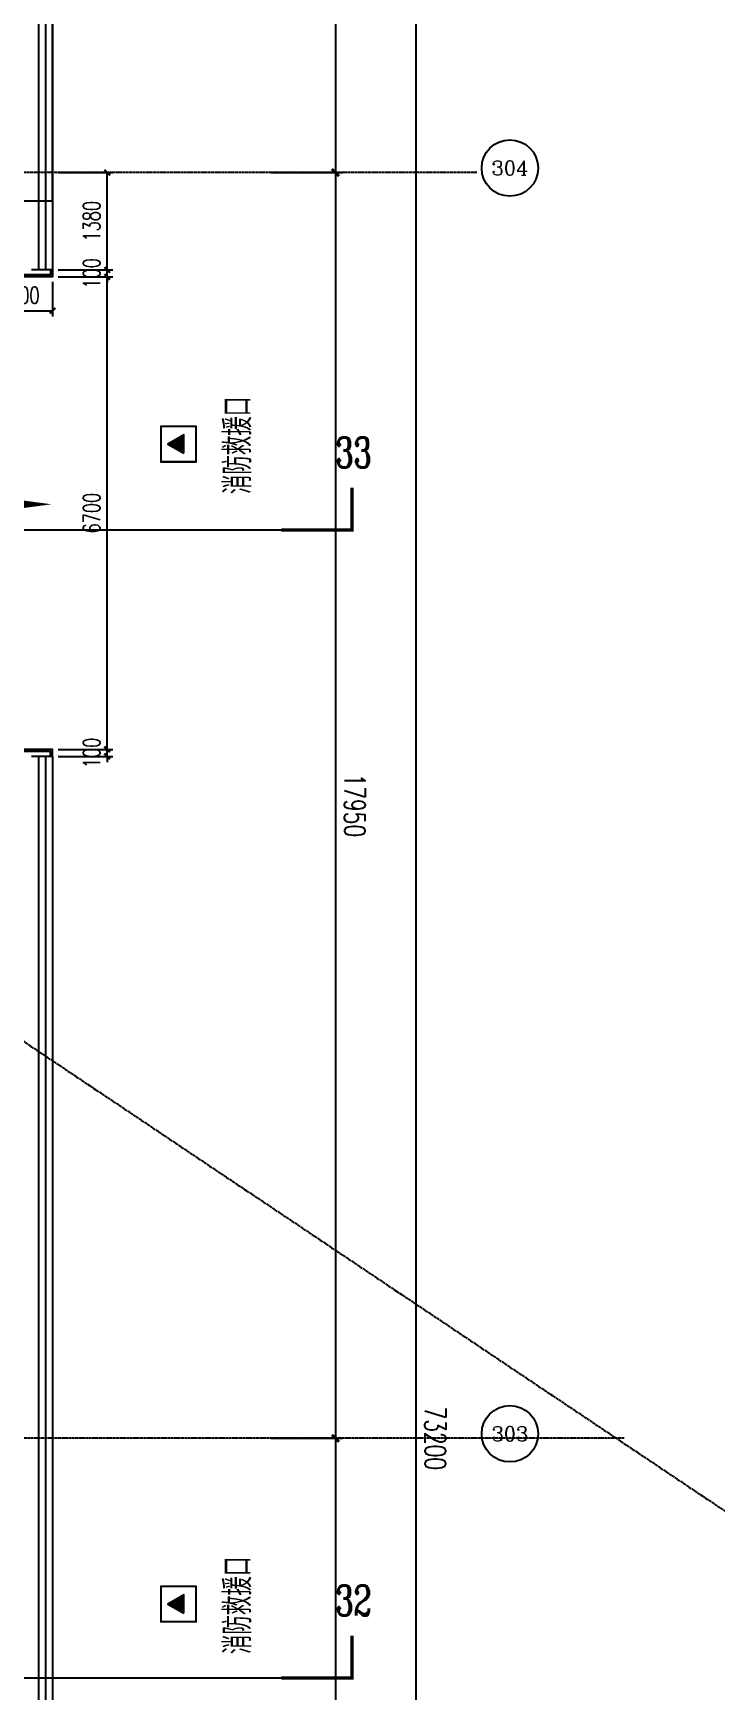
# Model space of a CAD drawing. Extents: x -954573 to 446329, y 489853 to 1226784.
# Drawn here: x -128330 to -118651, y 581239 to 604747 of the extents above; entities that cross this region are included whole.
import ezdxf
from ezdxf.enums import TextEntityAlignment as Align

# ---------------------------------------------------------------- set-up
doc = ezdxf.new("R2010")
doc.units = 0
doc.header["$LTSCALE"] = 10
doc.header["$MEASUREMENT"] = 0
doc.linetypes.add('10平面$0$DOTE', pattern=[2.42, 2, -0.2, 0.02, -0.2])
doc.linetypes.add('10平面$1$DASH', pattern=[0.35, 0.25, -0.1])
doc.layers.get('Defpoints').update_dxf_attribs({"color": 210})
for name, color, linetype in [('10平面$0$A-AXIS-D', 8, 'Continuous'), ('10平面$0$A-AXIS-DOTE', 8, '10平面$0$DOTE'), ('10平面$0$A-AXIS-DP', 8, 'Continuous'), ('10平面$0$A-AXIS-SYMB', 8, 'Continuous'), ('10平面$0$A-CURTAIN', 8, 'Continuous'), ('10平面$0$A-TEXT', 8, 'Continuous'), ('10平面$0$AS-WALL', 8, 'Continuous'), ('10平面$0$CURTWALL', 8, 'Continuous'), ('10平面$0$DIM_SYMB', 8, 'Continuous'), ('10平面$0$PUB_TEXT', 8, 'Continuous'), ('10平面$0$RP-N2-01$0$$0$A-WIND-J', 8, 'Continuous'), ('10平面$0$RP-N2-01$0$A-WIND-J', 8, 'Continuous'), ('A-LIN-V', 9, 'Continuous')]:
    doc.layers.add(name, color=color, linetype=linetype)
doc.styles.add('10平面$0$_TCH_AXIS', font='COMPLEX', dxfattribs={"bigfont": 'GBCBIG'})
doc.styles.add('10平面$0$_TCH_DIM', font='SIMPLEX', dxfattribs={"bigfont": 'GBCBIG'})
doc.styles.add('10平面$0$_TCH_DIM_T3', font='SIMPLEX', dxfattribs={"width": 0.705882, "bigfont": 'GBCBIG'})
doc.styles.add('10平面$0$_TCH_LABEL', font='COMPLEX', dxfattribs={"bigfont": 'GBCBIG'})
doc.styles.add('10平面$0$A-DIM_T3', font='SIMPLEX', dxfattribs={"width": 0.705882, "bigfont": 'GBCBIG'})
doc.dimstyles.new('10平面$0$_TCH_ARCH&&100', dxfattribs={"dimtxt": 297.5, "dimasz": 100, "dimexe": 100, "dimexo": 100, "dimgap": 126.25, "dimtad": 1, "dimdec": 0, "dimzin": 0, "dimdsep": 46, "dimtxsty": '10平面$0$_TCH_DIM_T3', "dimblk": '10平面$0$_ArchTick', "dimcen": 0.09, "dimclrt": 7, "dimazin": 2, "dimtfac": 1, "dimtdec": 0, "dimtix": 1, "dimtmove": 2, "dimatfit": 3, "dimfxl": 0, "dimtolj": 1, "dimtzin": 0, "dimarcsym": 0})
doc.dimstyles.new('10平面$0$_TCH_ARCH&&80', dxfattribs={"dimtxt": 238, "dimasz": 80, "dimexe": 80, "dimexo": 80, "dimgap": 101, "dimtad": 1, "dimdec": 0, "dimzin": 0, "dimdsep": 46, "dimtxsty": '10平面$0$_TCH_DIM_T3', "dimblk": '10平面$0$_ArchTick', "dimcen": 0.09, "dimclrt": 7, "dimazin": 2, "dimtfac": 1, "dimtdec": 0, "dimtix": 1, "dimtmove": 2, "dimatfit": 3, "dimfxl": 0, "dimtolj": 1, "dimtzin": 0, "dimarcsym": 0})
doc.dimstyles.new('10平面$0$A-DIM&&100', dxfattribs={"dimtxt": 297.5, "dimasz": 100, "dimexe": 100, "dimexo": 100, "dimgap": 126.25, "dimtad": 1, "dimdec": 0, "dimzin": 0, "dimdsep": 46, "dimtxsty": '10平面$0$A-DIM_T3', "dimblk": '10平面$0$_ArchTick', "dimcen": 0.09, "dimclrt": 7, "dimazin": 2, "dimtfac": 1, "dimtdec": 0, "dimtix": 1, "dimtmove": 2, "dimatfit": 3, "dimfxl": 0, "dimtolj": 1, "dimtzin": 0, "dimarcsym": 0})

# ---------------------------------------------------------------- blocks, each defined once
blk = doc.blocks.new('10平面$0$_ArchTick')
at = {"color": 0, "linetype": 'ByBlock', "const_width": 0.4}
blk.add_lwpolyline([(-0.5, -0.5), (0.5, 0.5)], dxfattribs=at)
blk = doc.blocks.new('*D3005')
at = {"layer": '10平面$0$A-AXIS-D', "color": 0, "lineweight": -2}
for p, q in [((95776, -184100), (96792, -184100)), ((96692, -184100), (96692, -202050)), ((95776, -202050), (96792, -202050))]:
    blk.add_line(p, q, dxfattribs=at)
at = {"layer": 'Defpoints', "color": 0}
for p in [(95676, -184100), (95676, -202050), (96692, -202050)]:
    blk.add_point(p, dxfattribs=at)
at = {"layer": '10平面$0$A-AXIS-D', "color": 0, "lineweight": -2, "xscale": 100, "yscale": 100, "zscale": 100}
for p, rotation in [((96692, -184100), 90), ((96692, -202050), 270)]:
    blk.add_blockref('10平面$0$_ArchTick', p, dxfattribs=dict(at, rotation=rotation))
at = {"layer": '10平面$0$A-AXIS-D', "color": 7, "insert": (96967, -193075), "char_height": 297.5, "attachment_point": 5, "rotation": 270, "style": '10平面$0$A-DIM_T3'}
blk.add_mtext('\\A1;17950', dxfattribs=at)
blk = doc.blocks.new('*D3006')
at = {"layer": '10平面$0$A-AXIS-D', "color": 0, "lineweight": -2}
for p, q in [((95776, -202050), (96792, -202050)), ((96692, -202050), (96692, -220000)), ((95776, -220000), (96792, -220000))]:
    blk.add_line(p, q, dxfattribs=at)
at = {"layer": 'Defpoints', "color": 0}
for p in [(95676, -202050), (95676, -220000), (96692, -220000)]:
    blk.add_point(p, dxfattribs=at)
at = {"layer": '10平面$0$A-AXIS-D', "color": 0, "lineweight": -2, "xscale": 100, "yscale": 100, "zscale": 100}
for p, rotation in [((96692, -202050), 90), ((96692, -220000), 270)]:
    blk.add_blockref('10平面$0$_ArchTick', p, dxfattribs=dict(at, rotation=rotation))
at = {"layer": '10平面$0$A-AXIS-D', "color": 7, "insert": (96967, -211025), "char_height": 297.5, "attachment_point": 5, "rotation": 270, "style": '10平面$0$A-DIM_T3'}
blk.add_mtext('\\A1;17950', dxfattribs=at)
blk = doc.blocks.new('*D3007')
at = {"layer": '10平面$0$A-AXIS-D', "color": 0, "lineweight": -2}
for p, q in [((95776, -220000), (96792, -220000)), ((96692, -220000), (96692, -237950)), ((95776, -237950), (96792, -237950))]:
    blk.add_line(p, q, dxfattribs=at)
at = {"layer": 'Defpoints', "color": 0}
for p in [(95676, -220000), (95676, -237950), (96692, -237950)]:
    blk.add_point(p, dxfattribs=at)
at = {"layer": '10平面$0$A-AXIS-D', "color": 0, "lineweight": -2, "xscale": 100, "yscale": 100, "zscale": 100}
for p, rotation in [((96692, -220000), 90), ((96692, -237950), 270)]:
    blk.add_blockref('10平面$0$_ArchTick', p, dxfattribs=dict(at, rotation=rotation))
at = {"layer": '10平面$0$A-AXIS-D', "color": 7, "insert": (96967, -228975), "char_height": 297.5, "attachment_point": 5, "rotation": 270, "style": '10平面$0$A-DIM_T3'}
blk.add_mtext('\\A1;17950', dxfattribs=at)
blk = doc.blocks.new('*D3084')
at = {"layer": '10平面$0$A-AXIS-D', "color": 0, "lineweight": -2}
for p, q in [((96036, -183400), (97932, -183400)), ((97832, -183400), (97832, -256600)), ((96036, -256600), (97932, -256600))]:
    blk.add_line(p, q, dxfattribs=at)
at = {"layer": 'Defpoints', "color": 0}
for p in [(95936, -183400), (95936, -256600), (97832, -256600)]:
    blk.add_point(p, dxfattribs=at)
at = {"layer": '10平面$0$A-AXIS-D', "color": 0, "lineweight": -2, "xscale": 100, "yscale": 100, "zscale": 100}
for p, rotation in [((97832, -183400), 90), ((97832, -256600), 270)]:
    blk.add_blockref('10平面$0$_ArchTick', p, dxfattribs=dict(at, rotation=rotation))
at = {"layer": '10平面$0$A-AXIS-D', "color": 7, "insert": (98107, -220000), "char_height": 297.5, "attachment_point": 5, "rotation": 270, "style": '10平面$0$_TCH_DIM_T3'}
blk.add_mtext('\\A1;73200', dxfattribs=at)
blk = doc.blocks.new('10平面$0$RP-N2-01$0$$0$xfjy')
at = {"layer": '10平面$0$RP-N2-01$0$$0$A-WIND-J'}
h = blk.add_hatch(color=256, dxfattribs=at)
h.dxf.hatch_style = 1
h.paths.add_polyline_path([(1141876, -26214), (1142135, -26214), (1142005, -25989)])
at = {"layer": '10平面$0$RP-N2-01$0$$0$A-WIND-J', "const_width": 25}
blk.add_lwpolyline([(1141755, -25889), (1141755, -26389), (1142255, -26389), (1142255, -25889)], close=True, dxfattribs=at)
at = {"layer": '10平面$0$RP-N2-01$0$$0$A-WIND-J'}
for points in [[(1141755, -26389), (1142255, -26389), (1142255, -25889), (1141755, -25889)], [(1141876, -26214), (1142135, -26214), (1142005, -25989)]]:
    blk.add_lwpolyline(points, close=True, dxfattribs=at)
blk = doc.blocks.new('10平面$0$RP-N2-01$0$xfjy')
at = {"layer": '10平面$0$RP-N2-01$0$$0$A-WIND-J'}
blk.add_blockref('10平面$0$RP-N2-01$0$$0$xfjy', (0, 0), dxfattribs=at)
blk = doc.blocks.new('10平面$0$1232')
at = {"layer": '10平面$0$RP-N2-01$0$A-WIND-J', "rotation": 90}
for p in [(-152409, -543085, 0), (-152409, -559535, 0)]:
    blk.add_blockref('10平面$0$RP-N2-01$0$xfjy', p, dxfattribs=at)
at = {"layer": '10平面$0$A-TEXT', "style": '10平面$0$_TCH_DIM'}
for p in [(-125237, 598209, 0), (-125237, 581759, 0)]:
    blk.add_text('消防救援口', height=384.1, rotation=90, dxfattribs=at).set_placement(p)
blk = doc.blocks.new('*D3796')
at = {"layer": '10平面$0$A-AXIS-DP', "color": 0, "lineweight": -2}
for p, q in [((-127974, 594590), (-127200, 594590)), ((-127280, 594590), (-127280, 594670)), ((-127280, 594490), (-127280, 594590)), ((-127974, 594490), (-127200, 594490)), ((-127280, 594490), (-127280, 594410))]:
    blk.add_line(p, q, dxfattribs=at)
at = {"layer": 'Defpoints', "color": 0}
for p in [(-128054, 594590), (-127280, 594590), (-128054, 594490)]:
    blk.add_point(p, dxfattribs=at)
at = {"layer": '10平面$0$A-AXIS-DP', "color": 0, "lineweight": -2, "xscale": 80, "yscale": 80, "zscale": 80}
for p, rotation in [((-127280, 594590), 270), ((-127280, 594490), 90)]:
    blk.add_blockref('10平面$0$_ArchTick', p, dxfattribs=dict(at, rotation=rotation))
at = {"layer": '10平面$0$A-AXIS-DP', "color": 7, "insert": (-127500, 594540), "char_height": 238, "attachment_point": 5, "rotation": 90, "style": '10平面$0$_TCH_DIM_T3'}
blk.add_mtext('\\A1;100', dxfattribs=at)
blk = doc.blocks.new('*D3797')
at = {"layer": '10平面$0$A-AXIS-DP', "color": 0, "lineweight": -2}
for p, q in [((-127974, 601290), (-127200, 601290)), ((-127280, 594590), (-127280, 601290)), ((-127974, 594590), (-127200, 594590))]:
    blk.add_line(p, q, dxfattribs=at)
at = {"layer": 'Defpoints', "color": 0}
for p in [(-128054, 601290), (-127280, 601290), (-128054, 594590)]:
    blk.add_point(p, dxfattribs=at)
at = {"layer": '10平面$0$A-AXIS-DP', "color": 0, "lineweight": -2, "xscale": 80, "yscale": 80, "zscale": 80}
for p, rotation in [((-127280, 601290), 90), ((-127280, 594590), 270)]:
    blk.add_blockref('10平面$0$_ArchTick', p, dxfattribs=dict(at, rotation=rotation))
at = {"layer": '10平面$0$A-AXIS-DP', "color": 7, "insert": (-127500, 597940), "char_height": 238, "attachment_point": 5, "rotation": 90, "style": '10平面$0$_TCH_DIM_T3'}
blk.add_mtext('\\A1;6700', dxfattribs=at)
blk = doc.blocks.new('*D3798')
at = {"layer": '10平面$0$A-AXIS-DP', "color": 0, "lineweight": -2}
for p, q in [((-127974, 601390), (-127200, 601390)), ((-127280, 601390), (-127280, 601470)), ((-127280, 601290), (-127280, 601390)), ((-127974, 601290), (-127200, 601290)), ((-127280, 601290), (-127280, 601210))]:
    blk.add_line(p, q, dxfattribs=at)
at = {"layer": 'Defpoints', "color": 0}
for p in [(-128054, 601390), (-127280, 601390), (-128054, 601290)]:
    blk.add_point(p, dxfattribs=at)
at = {"layer": '10平面$0$A-AXIS-DP', "color": 0, "lineweight": -2, "xscale": 80, "yscale": 80, "zscale": 80}
for p, rotation in [((-127280, 601390), 270), ((-127280, 601290), 90)]:
    blk.add_blockref('10平面$0$_ArchTick', p, dxfattribs=dict(at, rotation=rotation))
at = {"layer": '10平面$0$A-AXIS-DP', "color": 7, "insert": (-127500, 601340), "char_height": 238, "attachment_point": 5, "rotation": 90, "style": '10平面$0$_TCH_DIM_T3'}
blk.add_mtext('\\A1;100', dxfattribs=at)
blk = doc.blocks.new('*D3799')
at = {"layer": '10平面$0$A-AXIS-DP', "color": 0, "lineweight": -2}
for p, q in [((-127974, 602770), (-127200, 602770)), ((-127280, 601390), (-127280, 602770)), ((-127974, 601390), (-127200, 601390))]:
    blk.add_line(p, q, dxfattribs=at)
at = {"layer": 'Defpoints', "color": 0}
for p in [(-128054, 602770), (-127280, 602770), (-128054, 601390)]:
    blk.add_point(p, dxfattribs=at)
at = {"layer": '10平面$0$A-AXIS-DP', "color": 0, "lineweight": -2, "xscale": 80, "yscale": 80, "zscale": 80}
for p, rotation in [((-127280, 602770), 90), ((-127280, 601390), 270)]:
    blk.add_blockref('10平面$0$_ArchTick', p, dxfattribs=dict(at, rotation=rotation))
at = {"layer": '10平面$0$A-AXIS-DP', "color": 7, "insert": (-127500, 602080), "char_height": 238, "attachment_point": 5, "rotation": 90, "style": '10平面$0$_TCH_DIM_T3'}
blk.add_mtext('\\A1;1380', dxfattribs=at)
blk = doc.blocks.new('*D3910')
at = {"layer": '10平面$0$A-AXIS-DP', "color": 0, "lineweight": -2}
for p, q in [((-128854, 601220), (-128854, 600730)), ((-128054, 601220), (-128054, 600730)), ((-128854, 600810), (-128054, 600810))]:
    blk.add_line(p, q, dxfattribs=at)
at = {"layer": 'Defpoints', "color": 0}
for p in [(-128854, 601300), (-128054, 601300), (-128054, 600810)]:
    blk.add_point(p, dxfattribs=at)
at = {"layer": '10平面$0$A-AXIS-DP', "color": 0, "lineweight": -2, "xscale": 80, "yscale": 80, "zscale": 80, "rotation": 180}
blk.add_blockref('10平面$0$_ArchTick', (-128854, 600810), dxfattribs=at)
at = {"layer": '10平面$0$A-AXIS-DP', "color": 0, "lineweight": -2, "xscale": 80, "yscale": 80, "zscale": 80}
blk.add_blockref('10平面$0$_ArchTick', (-128054, 600810), dxfattribs=at)
at = {"layer": '10平面$0$A-AXIS-DP', "color": 7, "insert": (-128454, 601030), "char_height": 238, "attachment_point": 5, "style": '10平面$0$_TCH_DIM_T3'}
blk.add_mtext('\\A1;800', dxfattribs=at)
blk = doc.blocks.new('10平面$0$dote')
at = {"layer": '10平面$0$A-AXIS-D'}
for centre in [(99166, -201985.7), (99166, -219935.7)]:
    blk.add_circle(centre, 400, dxfattribs=at)
at = {"layer": '10平面$0$A-AXIS-DOTE', "ltscale": 2}
for p, q in [((98696.4, -202050), (-97273.6, -202050)), ((73878.2, -202050), (103882.2, -222150)), ((100786.4, -220000), (-97273.6, -220000))]:
    blk.add_line(p, q, dxfattribs=at)
at = {"layer": '10平面$0$DIM_SYMB', "linetype": '10平面$1$DASH', "ltscale": 3}
for p, q in [((96126.4, -207120), (84476.4, -207120)), ((96126.4, -223400), (84476.4, -223400))]:
    blk.add_line(p, q, dxfattribs=at)
at = {"layer": '10平面$0$DIM_SYMB', "const_width": 50}
for points in [[(95926.4, -207120), (96926.4, -207120), (96926.4, -206520)], [(95926.4, -223400), (96926.4, -223400), (96926.4, -222800)]]:
    blk.add_lwpolyline(points, dxfattribs=at)
at = {"layer": '10平面$0$PUB_TEXT', "style": '10平面$0$_TCH_AXIS'}
for s, height, p, p2 in [('304', 199.75, (98904.4, -202085.6), (99427.5, -202085.6)), ('303', 206.28, (98905.6, -220038.9), (99426.3, -220038.9))]:
    blk.add_text(s, height=height, dxfattribs=at).set_placement(p, p2, align=Align.FIT)
at = {"layer": '10平面$0$PUB_TEXT', "style": '10平面$0$_TCH_LABEL', "width": 0.705882}
for s, p in [('33', (96690.7, -206232.5)), ('32', (96690.7, -222512.5))]:
    blk.add_text(s, height=425, dxfattribs=at).set_placement(p)
at = {"layer": '10平面$0$A-AXIS-D'}
for base, p1, p2, dimstyle, picture, middle in [((97831.9, -256600.1), (95936.4, -183400), (95936.4, -256600.1), '10平面$0$_TCH_ARCH&&100', '*D3084', (98106.9, -220000)), ((96692.2, -202050), (95676.4, -184100), (95676.4, -202050), '10平面$0$A-DIM&&100', '*D3005', (96967.2, -193075)), ((96692.2, -220000), (95676.4, -202050), (95676.4, -220000), '10平面$0$A-DIM&&100', '*D3006', (96967.2, -211025)), ((96692.2, -237950), (95676.4, -220000), (95676.4, -237950), '10平面$0$A-DIM&&100', '*D3007', (96967.2, -228975))]:
    dim = blk.add_linear_dim(base=base, p1=p1, p2=p2, angle=270, dimstyle=dimstyle, override={"dimgap": 0}, dxfattribs=at)
    dim.commit()
    dim.dimension.update_dxf_attribs({"geometry": picture, "text_midpoint": middle, "dimtype": 129, "text_rotation": 270})
blk = doc.blocks.new('10平面')
at = {"linetype": '10平面$1$DASH', "ltscale": 2}
blk.add_lwpolyline([(-147254.2, 602370), (-128054.2, 602370), (-128054.2, 621119.8), (-147254.2, 621119.8)], close=True, dxfattribs=at)
at = {"layer": '10平面$0$A-AXIS-SYMB'}
blk.add_lwpolyline([(-129527.7, 598065.8, 0, 0, 0), (-128067.7, 598065.8, 0, 140, 0), (-128592.7, 598065.8, 0, 0, 0)], format="xyseb", dxfattribs=at)
at = {"layer": '10平面$0$A-CURTAIN'}
for points in [[(-128054.2, 601390), (-128054.2, 601290), (-131054.2, 601290)], [(-128084.2, 601390), (-128084.2, 601320), (-131054.2, 601320)], [(-128054.2, 594490), (-128054.2, 594590), (-131054.2, 594590)], [(-128084.2, 594490), (-128084.2, 594560), (-131054.2, 594560)]]:
    blk.add_lwpolyline(points, dxfattribs=at)
at = {"layer": '10平面$0$CURTWALL'}
for p, q in [((-128254.2, 620720), (-128254.2, 601540)), ((-128154.2, 620720), (-128154.2, 601540)), ((-128054.2, 620720), (-128054.2, 601540)), ((-128054.2, 601390), (-128354.2, 601390)), ((-128254.2, 601540), (-128254.2, 601390)), ((-128154.2, 601540), (-128154.2, 601390)), ((-128054.2, 601540), (-128054.2, 601390)), ((-128054.2, 594490), (-128354.2, 594490)), ((-128254.2, 594490), (-128254.2, 594340)), ((-128254.2, 594340), (-128254.2, 565490)), ((-128154.2, 594490), (-128154.2, 594340)), ((-128154.2, 594340), (-128154.2, 565490)), ((-128054.2, 594490), (-128054.2, 594340)), ((-128054.2, 594340), (-128054.2, 565490))]:
    blk.add_line(p, q, dxfattribs=at)
blk.add_blockref('10平面$0$1232', (0, 0))
at = {"layer": '10平面$0$AS-WALL'}
blk.add_blockref('10平面$0$dote', (-220736.4, 804820), dxfattribs=at)
at = {"layer": '10平面$0$A-AXIS-DP'}
for p1, p2, distance, picture, middle in [((-128054.2, 601390), (-128054.2, 602770), -774.2, '*D3799', (-127500, 602080)), ((-128054.2, 601290), (-128054.2, 601390), -774.2, '*D3798', (-127500, 601340)), ((-128854.2, 601300), (-128054.2, 601300), -490, '*D3910', (-128454.2, 601030)), ((-128054.2, 594590), (-128054.2, 601290), -774.2, '*D3797', (-127500, 597940)), ((-128054.2, 594490), (-128054.2, 594590), -774.2, '*D3796', (-127500, 594540))]:
    dim = blk.add_aligned_dim(p1=p1, p2=p2, distance=distance, dimstyle='10平面$0$_TCH_ARCH&&80', dxfattribs=at)
    dim.commit()
    dim.dimension.update_dxf_attribs({"geometry": picture, "text_midpoint": middle})

msp = doc.modelspace()

# ---------------------------------------------------------------- block references
at = {"layer": 'A-LIN-V'}
msp.add_blockref('10平面', (0, 0), dxfattribs=at)

doc.saveas('drawing.dxf')
